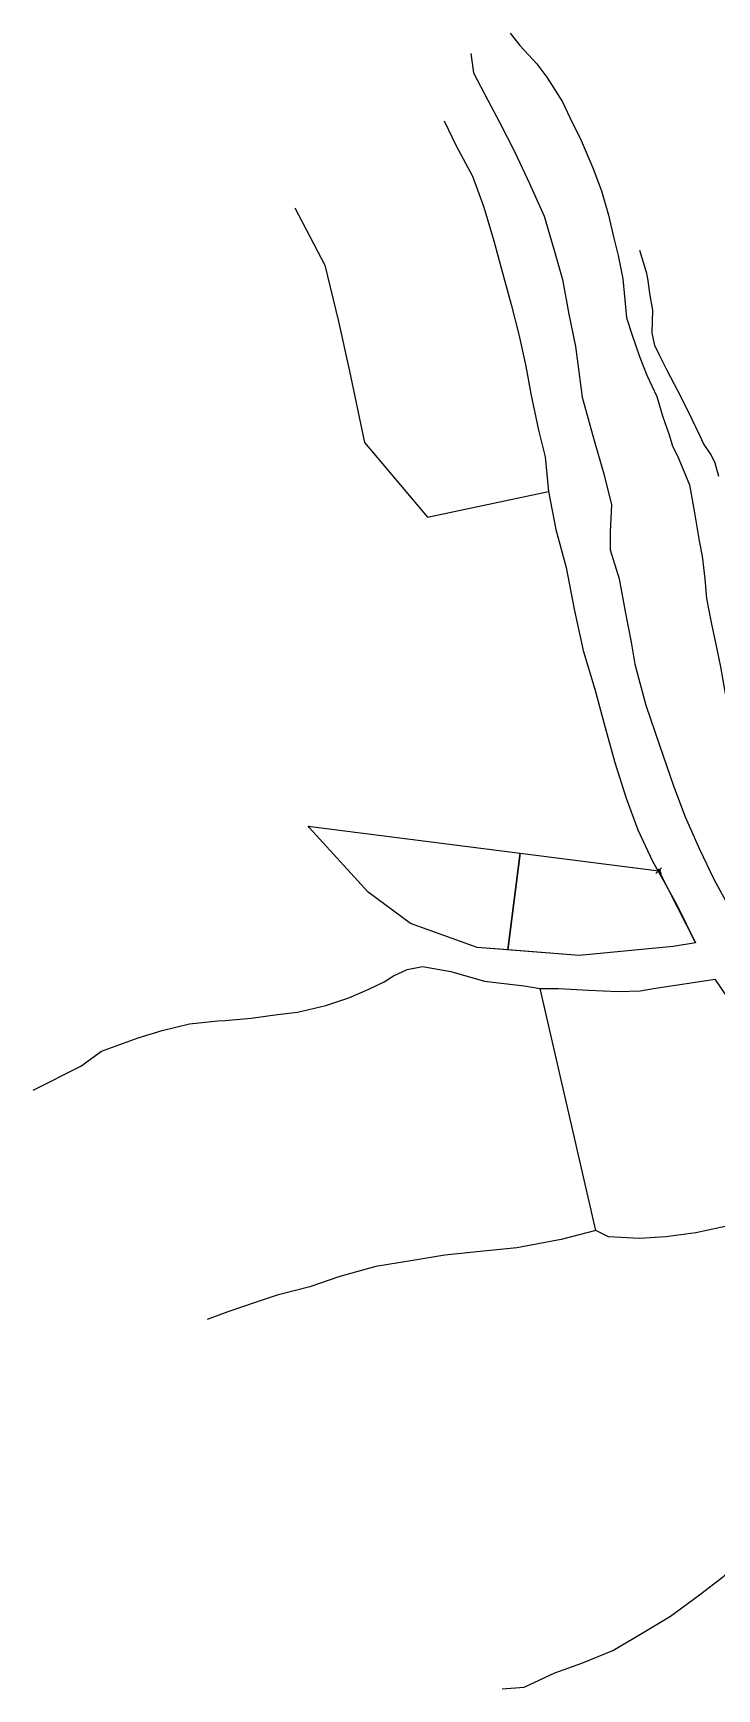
# Model space of a CAD drawing. Header units: millimetres. Extents: x 605783 to 623169, y 1302882 to 1323517.
# Drawn here: x 621485 to 621844, y 1322529 to 1323397 of the extents above; entities that cross this region are included whole.
import ezdxf

# ---------------------------------------------------------------- set-up
doc = ezdxf.new("R2010")
doc.units = ezdxf.units.MM
doc.header["$PDMODE"] = 35
doc.header["$PDSIZE"] = 1.5
doc.layers.add('-2', color=1, linetype='Continuous')

msp = doc.modelspace()

# ---------------------------------------------------------------- linework, layer by layer
at = {"layer": '-2', "color": 1, "linetype": 'Continuous'}
for p, q in [((621780.215, 1322769.435), (621750.962, 1322896.325)), ((621916.787, 1322792.608), (621842.58, 1322901.078))]:
    msp.add_line(p, q, dxfattribs=at)
for points in [[(621735.171, 1323396.69), (621740.341, 1323390.199), (621749.241, 1323380.56), (621754.398, 1323373.561), (621762.705, 1323360.631), (621767.763, 1323349.82), (621771.87, 1323341.576), (621778.588, 1323326.144), (621783.105, 1323314.075), (621786.841, 1323301.264), (621789.58, 1323289.241), (621791.89, 1323280.281), (621794.368, 1323268.01), (621795.356, 1323257.05), (621796.129, 1323247.62), (621799.194, 1323238.386), (621802.976, 1323227.354), (621806.79, 1323217.592), (621812.089, 1323206.265), (621815.135, 1323196.269), (621818.675, 1323185.751), (621820.315, 1323180.368), (621822.978, 1323175.214)], [(621714.563, 1323386.034), (621716.079, 1323375.822), (621723.591, 1323361.642), (621729.645, 1323350.042), (621737.626, 1323334.323), (621745.333, 1323317.849), (621753.028, 1323300.866), (621758.169, 1323283.441), (621762.587, 1323267.56), (621765.931, 1323249.418), (621769.561, 1323232.54), (621772.942, 1323206.005), (621779.215, 1323183.21), (621784.356, 1323165.785)], [(621700.691, 1323350.79), (621706.712, 1323337.919), (621715.442, 1323321.673), (621721.378, 1323305.498), (621726.766, 1323287.812), (621731.165, 1323271.169), (621735.818, 1323254.519), (621739.735, 1323238.905), (621743.372, 1323222.282), (621746.046, 1323207.717), (621750.132, 1323188.794), (621753.58, 1323174.718), (621755.4, 1323156.615)], [(621622.434, 1323305.178), (621638.081, 1323275.111), (621645.346, 1323245.582), (621651.099, 1323219.62), (621658.844, 1323182.206), (621691.99, 1323143.174), (621755.4, 1323156.615)], [(621844.558, 1323164.484), (621842.703, 1323171.398), (621840.529, 1323175.777), (621836.616, 1323181.727), (621834.689, 1323185.846), (621830.588, 1323194.344), (621824.554, 1323206.706), (621821.156, 1323212.897), (621817.282, 1323220.372), (621813.656, 1323227.586), (621811, 1323232.995), (621809.647, 1323239.642), (621809.956, 1323251.586), (621808.629, 1323259.25), (621807.335, 1323268.184), (621806.893, 1323270.738), (621803.137, 1323282.787)], [(621822.978, 1323175.214), (621829.194, 1323160.049), (621831.867, 1323145.485), (621834.28, 1323130.673), (621835.855, 1323122.749), (621837.324, 1323110.759), (621838.077, 1323100.567), (621840.549, 1323088.043), (621842.813, 1323077.303), (621845.539, 1323064.772), (621847.972, 1323050.723), (621850.738, 1323039.716), (621852.936, 1323026.436), (621856.639, 1323012.354), (621863.076, 1322995.912), (621869.833, 1322982.005), (621877.137, 1322969.61), (621883.98, 1322959.007), (621891.617, 1322949.654), (621897.548, 1322943.144), (621903.239, 1322937.148)], [(621784.356, 1323165.785), (621788.261, 1323149.663), (621787.639, 1323135.438), (621787.65, 1323126.029), (621792.342, 1323110.904), (621795.458, 1323093.785), (621798.6, 1323077.683), (621800.59, 1323066.188), (621806.389, 1323044.677), (621813.47, 1323023.641), (621820.798, 1323002.345), (621826.988, 1322986.164), (621834.428, 1322969.187), (621841.901, 1322953.482), (621850.156, 1322938.519), (621853.795, 1322931.813), (621858.638, 1322922.533), (621864.062, 1322916.036), (621879.222, 1322912.592), (621893.191, 1322912.231), (621915.231, 1322919.291), (621903.239, 1322937.148)], [(621755.4, 1323156.615), (621759.206, 1323136.682), (621764.535, 1323116.708), (621768.803, 1323094.982), (621773.578, 1323073.243), (621779.663, 1323052.996), (621784.993, 1323033.023), (621790.107, 1323014.581), (621795.978, 1322995.865), (621802.161, 1322979.43), (621809.868, 1322962.956), (621815.942, 1322952.118), (621822.491, 1322939.997), (621832.399, 1322920.16)], [(621485.275, 1322842.957), (621510.238, 1322855.499), (621521.116, 1322863.355), (621540.362, 1322870.487), (621552.912, 1322874.232), (621567.234, 1322877.676), (621582.017, 1322879.329), (621585.834, 1322879.484), (621599.588, 1322880.655), (621613.363, 1322882.588), (621623.816, 1322883.843), (621638.645, 1322887.275), (621650.694, 1322891.286), (621661.232, 1322895.846), (621669.211, 1322899.709), (621674.122, 1322902.888), (621681.326, 1322906.262), (621689.245, 1322907.837), (621704.171, 1322905.163), (621721.832, 1322900.129), (621735.007, 1322898.517), (621742.606, 1322897.558), (621750.962, 1322896.325)], [(621750.962, 1322896.325), (621760.62, 1322896.33), (621776.354, 1322895.415), (621792.094, 1322894.754), (621803.283, 1322894.973), (621810.434, 1322896.314), (621842.58, 1322901.078)], [(621916.787, 1322792.608), (621889.608, 1322783.393), (621869.874, 1322777.037), (621851.964, 1322772.413), (621832.543, 1322768.338), (621816.73, 1322766.203), (621802.982, 1322765.287), (621786.74, 1322766.215), (621780.215, 1322769.435)], [(621780.215, 1322769.435), (621762.051, 1322764.819), (621738.807, 1322760.333), (621719.444, 1322758.545), (621701.092, 1322756.476), (621682.205, 1322753.404), (621664.849, 1322750.546), (621645.909, 1322745.441), (621630.265, 1322739.996), (621613.123, 1322735.607), (621602.611, 1322732.064), (621587.228, 1322726.867), (621576.449, 1322722.822)], [(621731.06, 1322529.373), (621742.522, 1322530.348), (621758.726, 1322537.813), (621772.834, 1322542.789), (621789.019, 1322549.491), (621803.472, 1322558.018), (621819.221, 1322567.529), (621834.502, 1322578.578), (621847.209, 1322588.422), (621860.771, 1322601.803), (621875.583, 1322614.39), (621891.952, 1322628.208), (621910.587, 1322641.205), (621922.689, 1322647.25), (621942.541, 1322658.18), (621954.402, 1322664.74), (621998.503, 1322689.539)]]:
    msp.add_lwpolyline(points, dxfattribs=at)
at = {"color": 1, "linetype": 'ByBlock', "ltscale": 10, "flags": 128}
msp.add_lwpolyline([(621813.125, 1322957.937), (621832.399, 1322920.16), (621820.655, 1322918.179), (621771.488, 1322913.599), (621717.971, 1322917.779), (621682.959, 1322930.379), (621660.767, 1322946.721), (621629.867, 1322980.581), (621629.371, 1322981.246)], close=True, dxfattribs=at)
at = {"color": 1, "ltscale": 10, "flags": 128}
for points in [[(621733.977, 1322916.529), (621717.971, 1322917.779), (621682.959, 1322930.379), (621660.767, 1322946.721), (621629.867, 1322980.581), (621629.371, 1322981.246), (621740.573, 1322967.14)], [(621832.399, 1322920.16), (621820.655, 1322918.179), (621771.488, 1322913.599), (621733.977, 1322916.529), (621740.573, 1322967.14), (621813.125, 1322957.937)]]:
    msp.add_lwpolyline(points, close=True, dxfattribs=at)
at = {"color": 1}
msp.add_point((621813.125, 1322957.937), dxfattribs=at)
msp.add_point((621813.125, 1322957.937), dxfattribs=at)

doc.saveas('drawing.dxf')
